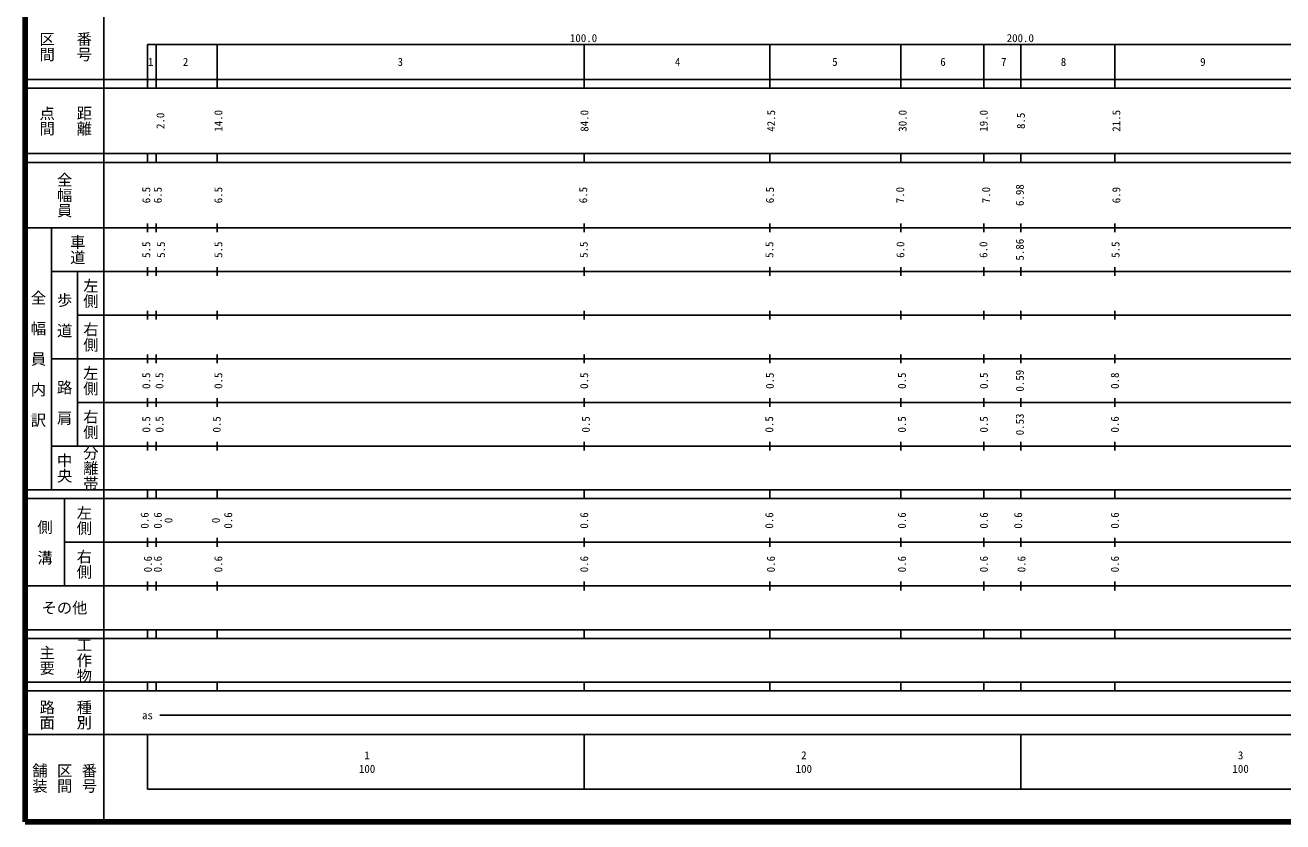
# Model space of a CAD drawing. Units: millimetres on the paper, enlarged 1000 times. Extents: x 40000 to 680000, y 20000 to 380000.
# Drawn here: x 40000 to 327960, y 20000 to 202409 of the extents above; entities that cross this region are included whole.
import ezdxf
from ezdxf.enums import TextEntityAlignment as Align

# ---------------------------------------------------------------- set-up
doc = ezdxf.new("R2010")
doc.units = ezdxf.units.MM
doc.header["$LTSCALE"] = 1000
doc.layers.add('M-TTL', color=2, linetype='Continuous', lineweight=140)
doc.layers.add('M-TTL-BAND', color=7, linetype='Continuous', lineweight=25)
doc.styles.add('@ＭＳ ゴシック', font='')
doc.styles.add('ＭＳ ゴシック', font='')
doc.styles.get('@ＭＳ ゴシック').set_extended_font_data('@MS Gothic')
doc.styles.get('ＭＳ ゴシック').set_extended_font_data('MS Gothic')

msp = doc.modelspace()

# ---------------------------------------------------------------- linework, layer by layer
at = {"layer": 'M-TTL'}
for p, q in [((40000, 380000), (40000, 20000)), ((40000, 20000), (680000, 20000))]:
    msp.add_line(p, q, dxfattribs=at)
at = {"layer": 'M-TTL-BAND'}
for p, q in [((58000, 370000), (58000, 20000)), ((68000, 198000), (579000, 198000)), ((68000, 198000), (68000, 188000)), ((70000, 198000), (70000, 188000)), ((84000, 198000), (84000, 188000)), ((168000, 198000), (168000, 188000)), ((210500, 198000), (210500, 188000)), ((240500, 198000), (240500, 188000)), ((259500, 198000), (259500, 188000)), ((268000, 198000), (268000, 188000)), ((289500, 198000), (289500, 188000)), ((40000, 190000), (579000, 190000)), ((40000, 188000), (579000, 188000)), ((40000, 173000), (579000, 173000)), ((68000, 171000), (68000, 173000)), ((70000, 173000), (70000, 171000)), ((84000, 173000), (84000, 171000)), ((168000, 173000), (168000, 171000)), ((210500, 173000), (210500, 171000)), ((240500, 173000), (240500, 171000)), ((259500, 173000), (259500, 171000)), ((268000, 171000), (268000, 173000)), ((289500, 173000), (289500, 171000)), ((40000, 171000), (579000, 171000)), ((40000, 156000), (579000, 156000)), ((46000, 96000), (46000, 156000)), ((68000, 155000), (68000, 157000)), ((70000, 157000), (70000, 155000)), ((84000, 157000), (84000, 155000)), ((168000, 157000), (168000, 155000)), ((210500, 157000), (210500, 155000)), ((240500, 157000), (240500, 155000)), ((259500, 157000), (259500, 155000)), ((268000, 155000), (268000, 157000)), ((289500, 157000), (289500, 155000)), ((68000, 145000), (68000, 147000)), ((70000, 147000), (70000, 145000)), ((84000, 147000), (84000, 145000)), ((168000, 147000), (168000, 145000)), ((210500, 147000), (210500, 145000)), ((240500, 147000), (240500, 145000)), ((259500, 147000), (259500, 145000)), ((268000, 145000), (268000, 147000)), ((289500, 147000), (289500, 145000)), ((46000, 146000), (579000, 146000)), ((52000, 146000), (52000, 106000)), ((52000, 136000), (579000, 136000)), ((68000, 135000), (68000, 137000)), ((70000, 137000), (70000, 135000)), ((84000, 137000), (84000, 135000)), ((168000, 137000), (168000, 135000)), ((210500, 137000), (210500, 135000)), ((240500, 137000), (240500, 135000)), ((259500, 137000), (259500, 135000)), ((268000, 135000), (268000, 137000)), ((289500, 137000), (289500, 135000)), ((68000, 125000), (68000, 127000)), ((70000, 127000), (70000, 125000)), ((84000, 127000), (84000, 125000)), ((168000, 127000), (168000, 125000)), ((210500, 127000), (210500, 125000)), ((240500, 127000), (240500, 125000)), ((259500, 127000), (259500, 125000)), ((268000, 125000), (268000, 127000)), ((289500, 127000), (289500, 125000)), ((46000, 126000), (579000, 126000)), ((52000, 116000), (579000, 116000)), ((68000, 115000), (68000, 117000)), ((70000, 117000), (70000, 115000)), ((84000, 117000), (84000, 115000)), ((168000, 117000), (168000, 115000)), ((210500, 117000), (210500, 115000)), ((240500, 117000), (240500, 115000)), ((259500, 117000), (259500, 115000)), ((268000, 115000), (268000, 117000)), ((289500, 117000), (289500, 115000)), ((68000, 105000), (68000, 107000)), ((70000, 107000), (70000, 105000)), ((84000, 107000), (84000, 105000)), ((168000, 107000), (168000, 105000)), ((210500, 107000), (210500, 105000)), ((240500, 107000), (240500, 105000)), ((259500, 107000), (259500, 105000)), ((268000, 105000), (268000, 107000)), ((289500, 107000), (289500, 105000)), ((46000, 106000), (579000, 106000)), ((40000, 96000), (579000, 96000)), ((68000, 94000), (68000, 96000)), ((70000, 96000), (70000, 94000)), ((84000, 96000), (84000, 94000)), ((168000, 96000), (168000, 94000)), ((210500, 96000), (210500, 94000)), ((240500, 96000), (240500, 94000)), ((259500, 96000), (259500, 94000)), ((268000, 94000), (268000, 96000)), ((289500, 96000), (289500, 94000)), ((40000, 94000), (579000, 94000)), ((49000, 94000), (49000, 74000)), ((49000, 84000), (579000, 84000)), ((68000, 83000), (68000, 85000)), ((70000, 85000), (70000, 83000)), ((84000, 85000), (84000, 83000)), ((168000, 85000), (168000, 83000)), ((210500, 85000), (210500, 83000)), ((240500, 85000), (240500, 83000)), ((259500, 85000), (259500, 83000)), ((268000, 83000), (268000, 85000)), ((289500, 85000), (289500, 83000)), ((68000, 73000), (68000, 75000)), ((70000, 75000), (70000, 73000)), ((84000, 75000), (84000, 73000)), ((168000, 75000), (168000, 73000)), ((210500, 75000), (210500, 73000)), ((240500, 75000), (240500, 73000)), ((259500, 75000), (259500, 73000)), ((268000, 73000), (268000, 75000)), ((289500, 75000), (289500, 73000)), ((40000, 74000), (579000, 74000)), ((40000, 64000), (579000, 64000)), ((68000, 62000), (68000, 64000)), ((70000, 64000), (70000, 62000)), ((84000, 64000), (84000, 62000)), ((168000, 64000), (168000, 62000)), ((210500, 64000), (210500, 62000)), ((240500, 64000), (240500, 62000)), ((259500, 64000), (259500, 62000)), ((268000, 62000), (268000, 64000)), ((289500, 64000), (289500, 62000)), ((40000, 62000), (579000, 62000)), ((40000, 52000), (579000, 52000)), ((68000, 50000), (68000, 52000)), ((70000, 52000), (70000, 50000)), ((84000, 52000), (84000, 50000)), ((168000, 52000), (168000, 50000)), ((210500, 52000), (210500, 50000)), ((240500, 52000), (240500, 50000)), ((259500, 52000), (259500, 50000)), ((268000, 50000), (268000, 52000)), ((289500, 52000), (289500, 50000)), ((40000, 50000), (579000, 50000)), ((70805, 44406), (565903, 44406)), ((40000, 40000), (579000, 40000)), ((68000, 40000), (68000, 27500)), ((168000, 40000), (168000, 27500)), ((268000, 40000), (268000, 27500)), ((68000, 27500), (579000, 27500))]:
    msp.add_line(p, q, dxfattribs=at)

# ---------------------------------------------------------------- texts
for s, height, rotation, style, p in [('区間', 2566, 270, '@ＭＳ ゴシック', (45000, 197500)), ('番号', 2566, 270, '@ＭＳ ゴシック', (53500, 197500)), ('点間', 2566, 270, '@ＭＳ ゴシック', (45000, 180500)), ('距離', 2566, 270, '@ＭＳ ゴシック', (53500, 180500)), ('2.0', 1833, 90, 'ＭＳ ゴシック', (70964, 180500)), ('14.0', 1833, 90, 'ＭＳ ゴシック', (84230, 180500)), ('84.0', 1833, 90, 'ＭＳ ゴシック', (168046, 180500)), ('42.5', 1833, 90, 'ＭＳ ゴシック', (210798, 180500)), ('30.0', 1833, 90, 'ＭＳ ゴシック', (240892, 180500)), ('19.0', 1833, 90, 'ＭＳ ゴシック', (259456, 180500)), ('8.5', 1833, 90, 'ＭＳ ゴシック', (267980, 180500)), ('21.5', 1833, 90, 'ＭＳ ゴシック', (289832, 180500)), ('全幅員', 2566, 270, '@ＭＳ ゴシック', (49000, 163500)), ('6.5', 1833, 90, 'ＭＳ ゴシック', (67730, 163500)), ('6.5', 1833, 90, 'ＭＳ ゴシック', (70355, 163500)), ('6.5', 1833, 90, 'ＭＳ ゴシック', (84230, 163500)), ('6.5', 1833, 90, 'ＭＳ ゴシック', (167765, 163500)), ('6.5', 1833, 90, 'ＭＳ ゴシック', (210516, 163500)), ('7.0', 1833, 90, 'ＭＳ ゴシック', (240330, 163500)), ('7.0', 1833, 90, 'ＭＳ ゴシック', (260018, 163500)), ('6.98', 1833, 90, 'ＭＳ ゴシック', (267730, 163500)), ('6.9', 1833, 90, 'ＭＳ ゴシック', (289832, 163500)), ('車道', 2566, 270, '@ＭＳ ゴシック', (52000, 151000)), ('5.5', 1833, 90, 'ＭＳ ゴシック', (67730, 151000)), ('5.5', 1833, 90, 'ＭＳ ゴシック', (71105, 151000)), ('5.5', 1833, 90, 'ＭＳ ゴシック', (84230, 151000)), ('5.5', 1833, 90, 'ＭＳ ゴシック', (167890, 151000)), ('5.5', 1833, 90, 'ＭＳ ゴシック', (210391, 151000)), ('6.0', 1833, 90, 'ＭＳ ゴシック', (240392, 151000)), ('6.0', 1833, 90, 'ＭＳ ゴシック', (259393, 151000)), ('5.86', 1833, 90, 'ＭＳ ゴシック', (267730, 151000)), ('5.5', 1833, 90, 'ＭＳ ゴシック', (289644, 151000)), ('左側', 2566, 270, '@ＭＳ ゴシック', (55000, 141000)), ('全\u3000幅\u3000員\u3000内\u3000訳', 2566, 270, '@ＭＳ ゴシック', (43000, 126000)), ('歩\u3000道', 2566, 270, '@ＭＳ ゴシック', (49000, 136000)), ('右側', 2566, 270, '@ＭＳ ゴシック', (55000, 131000)), ('左側', 2566, 270, '@ＭＳ ゴシック', (55000, 121000)), ('路\u3000肩', 2566, 270, '@ＭＳ ゴシック', (49000, 116000)), ('0.5', 1833, 90, 'ＭＳ ゴシック', (67730, 121000)), ('0.5', 1833, 90, 'ＭＳ ゴシック', (70730, 121000)), ('0.5', 1833, 90, 'ＭＳ ゴシック', (84230, 121000)), ('0.5', 1833, 90, 'ＭＳ ゴシック', (167988, 121000)), ('0.5', 1833, 90, 'ＭＳ ゴシック', (210489, 121000)), ('0.5', 1833, 90, 'ＭＳ ゴシック', (240740, 121000)), ('0.5', 1833, 90, 'ＭＳ ゴシック', (259491, 121000)), ('0.59', 1833, 90, 'ＭＳ ゴシック', (267730, 121000)), ('0.8', 1833, 90, 'ＭＳ ゴシック', (289492, 121000)), ('右側', 2566, 270, '@ＭＳ ゴシック', (55000, 111000)), ('0.5', 1833, 90, 'ＭＳ ゴシック', (67730, 111000)), ('0.5', 1833, 90, 'ＭＳ ゴシック', (70753, 111000)), ('0.5', 1833, 90, 'ＭＳ ゴシック', (83855, 111000)), ('0.5', 1833, 90, 'ＭＳ ゴシック', (168363, 111000)), ('0.5', 1833, 90, 'ＭＳ ゴシック', (210364, 111000)), ('0.5', 1833, 90, 'ＭＳ ゴシック', (240740, 111000)), ('0.5', 1833, 90, 'ＭＳ ゴシック', (259491, 111000)), ('0.53', 1833, 90, 'ＭＳ ゴシック', (267730, 111000)), ('0.6', 1833, 90, 'ＭＳ ゴシック', (289492, 111000)), ('中央', 2566, 270, '@ＭＳ ゴシック', (49000, 101000)), ('分離帯', 2566, 270, '@ＭＳ ゴシック', (55000, 101000)), ('左側', 2566, 270, '@ＭＳ ゴシック', (53500, 89000)), ('0.6', 1833, 90, 'ＭＳ ゴシック', (67355, 89000)), ('0.6', 1833, 90, 'ＭＳ ゴシック', (70355, 89000)), ('0', 1833, 90, 'ＭＳ ゴシック', (72806, 89008)), ('0', 1833, 90, 'ＭＳ ゴシック', (83640, 89008)), ('0.6', 1833, 90, 'ＭＳ ゴシック', (86481, 89000)), ('0.6', 1833, 90, 'ＭＳ ゴシック', (167988, 89000)), ('0.6', 1833, 90, 'ＭＳ ゴシック', (210364, 89000)), ('0.6', 1833, 90, 'ＭＳ ゴシック', (240740, 89000)), ('0.6', 1833, 90, 'ＭＳ ゴシック', (259491, 89000)), ('0.6', 1833, 90, 'ＭＳ ゴシック', (267355, 89000)), ('0.6', 1833, 90, 'ＭＳ ゴシック', (289492, 89000)), ('側\u3000溝', 2566, 270, '@ＭＳ ゴシック', (44500, 84000)), ('右側', 2566, 270, '@ＭＳ ゴシック', (53500, 79000)), ('0.6', 1833, 90, 'ＭＳ ゴシック', (68105, 79000)), ('0.6', 1833, 90, 'ＭＳ ゴシック', (70355, 79000)), ('0.6', 1833, 90, 'ＭＳ ゴシック', (84230, 79000)), ('0.6', 1833, 90, 'ＭＳ ゴシック', (167988, 79000)), ('0.6', 1833, 90, 'ＭＳ ゴシック', (210739, 79000)), ('0.6', 1833, 90, 'ＭＳ ゴシック', (240740, 79000)), ('0.6', 1833, 90, 'ＭＳ ゴシック', (259491, 79000)), ('0.6', 1833, 90, 'ＭＳ ゴシック', (268105, 79000)), ('0.6', 1833, 90, 'ＭＳ ゴシック', (289492, 79000)), ('工作物', 2566, 270, '@ＭＳ ゴシック', (53500, 57000)), ('主要', 2566, 270, '@ＭＳ ゴシック', (45000, 57000)), ('路面', 2566, 270, '@ＭＳ ゴシック', (45000, 44500)), ('種別', 2566, 270, '@ＭＳ ゴシック', (53500, 44500)), ('舗装', 2566, 270, '@ＭＳ ゴシック', (43333, 30000)), ('区間', 2566, 270, '@ＭＳ ゴシック', (49000, 30000)), ('番号', 2566, 270, '@ＭＳ ゴシック', (54667, 30000))]:
    msp.add_text(s, height=height, rotation=rotation, dxfattribs=dict(at, style=style)).set_placement(p, align=Align.MIDDLE_CENTER)
at = {"layer": 'M-TTL-BAND', "style": 'ＭＳ ゴシック'}
for s, height, p in [('100.0', 1833, (167844, 199445)), ('200.0', 1833, (267844, 199445)), ('1', 1833, (68737, 194000)), ('2', 1833, (76737, 194000)), ('3', 1833, (125899, 194000)), ('4', 1833, (189401, 194000)), ('5', 1833, (225402, 194000)), ('6', 1833, (250153, 194000)), ('7', 1833, (264064, 194000)), ('8', 1833, (277746, 194000)), ('9', 1833, (309655, 194000)), ('その他', 2566, (49000, 69000)), ('as', 1833, (68006, 44406)), ('1', 1833, (118288, 35238)), ('2', 1833, (218288, 35238)), ('3', 1833, (318288, 35238)), ('100', 1833, (118288, 32131)), ('100', 1833, (218288, 32131)), ('100', 1833, (318288, 32131))]:
    msp.add_text(s, height=height, dxfattribs=at).set_placement(p, align=Align.MIDDLE_CENTER)

doc.saveas('drawing.dxf')
